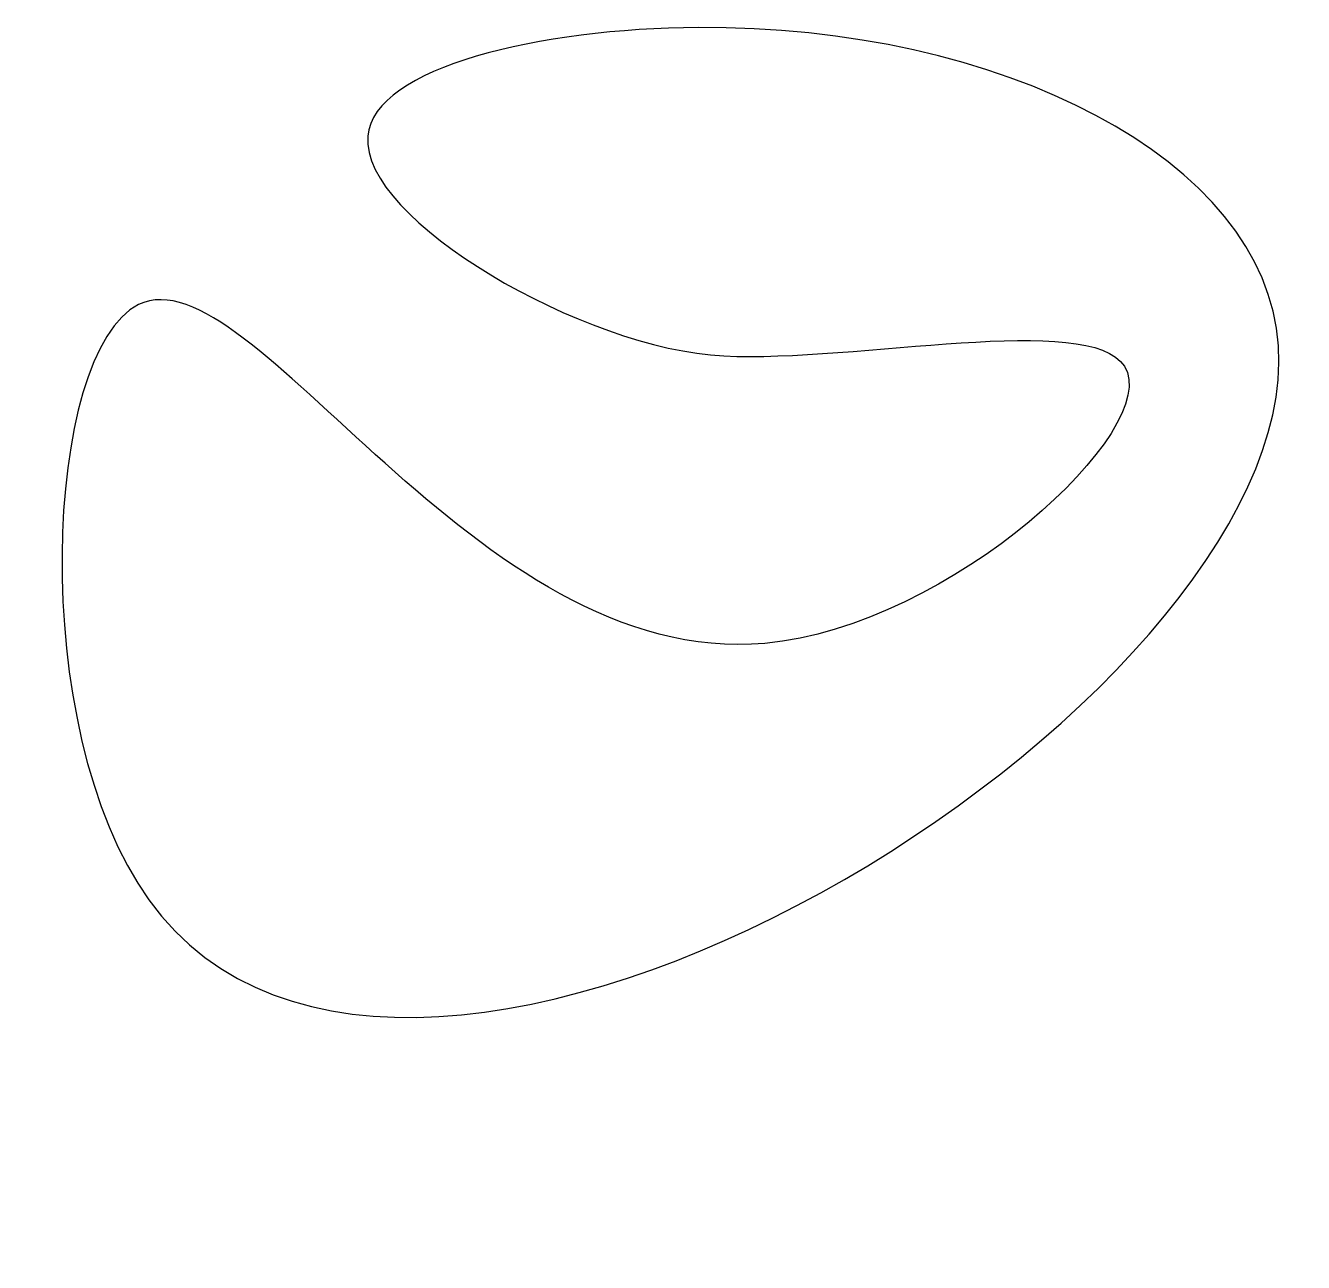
# Model space of a CAD drawing. Header units: millimetres. Extents: x 289 to 705, y 33 to 436.
import ezdxf

# ---------------------------------------------------------------- set-up
doc = ezdxf.new("R2010")
doc.units = ezdxf.units.MM

msp = doc.modelspace()

# ---------------------------------------------------------------- linework, layer by layer
msp.add_open_spline([(516.02, 328.43), (470.64, 330.63), (336.77, 407.74), (559.54, 458.67), (857.97, 311.16), (275.82, -53), (301.7, 477.4), (480.7, 139.05), (720.78, 361.81), (559.48, 326.33), (516.02, 328.43)], degree=3, knots=[0, 0, 0, 0, 136.319428, 249.650997, 465.207865, 875.08827, 1069.001814, 1300.977248, 1448.814409, 1579.326527, 1579.326527, 1579.326527, 1579.326527])

doc.saveas('drawing.dxf')
